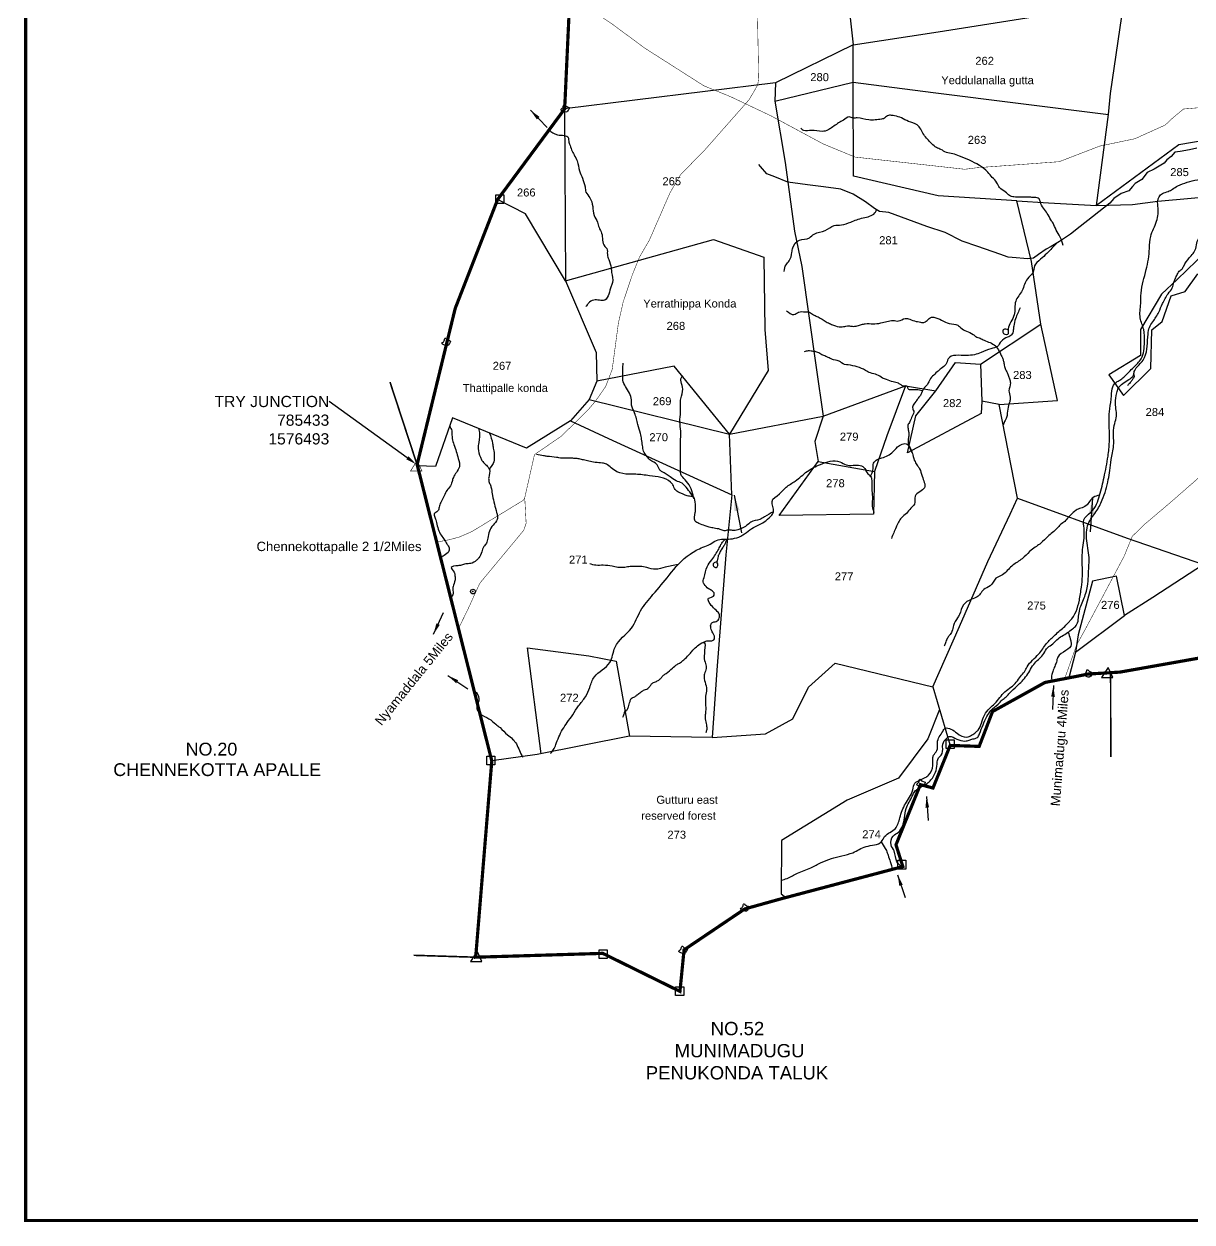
# Model space of a CAD drawing. Header units: feet. Extents: x 784194 to 795064, y 1574127 to 1583236.
# Drawn here: x 784194 to 787842, y 1574127 to 1577871 of the extents above; entities that cross this region are included whole.
import ezdxf
from ezdxf import colors
from ezdxf.entities.mleader import LeaderData, LeaderLine
from ezdxf.enums import TextEntityAlignment as Align
from ezdxf.math import Vec2, Vec3

# ---------------------------------------------------------------- set-up
doc = ezdxf.new("R2010")
doc.units = ezdxf.units.FT
doc.header["$LTSCALE"] = 15
doc.header["$MEASUREMENT"] = 0
doc.header["$PDMODE"] = 32
doc.header["$PDSIZE"] = 15
doc.linetypes.add('HIDDEN2', pattern=[0.1875, 0.125, -0.0625])
for name, color, linetype in [('CRDS STONES', 7, 'Continuous'), ('PLOT', 7, 'Continuous'), ('PLOT NO', 7, 'Continuous'), ('ROADS', 6, 'Continuous'), ('TANKS-STREAM', 4, 'Continuous'), ('TEXT', 1, 'Continuous'), ('text2', 7, 'Continuous'), ('VILLAGE', 30, 'Continuous'), ('VILLAGE STONES', 240, 'Continuous')]:
    doc.layers.add(name, color=color, linetype=linetype)
doc.layers.add('VILLAGE BOUNDRY', color=5, linetype='HIDDEN2', lineweight=100)
doc.styles.get("Standard").update_dxf_attribs({"font": 'arial.ttf'})
doc.dimstyles.get("Standard").update_dxf_attribs({"dimtxt": 0.18, "dimasz": 35, "dimexe": 0.18, "dimexo": 0.0625, "dimgap": 0.09, "dimtad": 0, "dimtih": 1, "dimtoh": 1, "dimdec": 4, "dimzin": 0, "dimdsep": 46, "dimtxsty": 'Standard', "dimcen": 0.09, "dimadec": 0, "dimazin": 0, "dimtfac": 1, "dimtdec": 4, "dimtofl": 0, "dimtmove": 0, "dimatfit": 3, "dimfxl": 1, "dimtolj": 1, "dimtzin": 0, "dimarcsym": 0})

msp = doc.modelspace()

# ---------------------------------------------------------------- linework, layer by layer
at = {"layer": 'PLOT', "lineweight": -2}
for points in [[(785959.3, 1576696.9), (786396.9, 1576589.3), (786690.1, 1576644.7), (786946.6, 1576740), (787042, 1576724.5), (787102.9, 1576812.4), (787180.9, 1576807.4), (787369.7, 1576933.1), (787340.6, 1577128.9), (787295.2, 1577318.2), (787048.9, 1577333.2), (786784.3, 1577395.4), (786783.7, 1577688.7), (786783.8, 1577805.6), (787049.1, 1577846.4), (787629.5, 1577937.7), (787649.5, 1578164.1), (787663, 1578504.1), (787626.9, 1579015.2)], [(786847.3, 1578652.9), (786726.4, 1578422.8), (786750.3, 1578106.7), (786783.8, 1577805.6), (786541.3, 1577686.9), (785882.5, 1577605.4)], [(786538.5, 1577629.3), (786783.7, 1577688.7), (787033.1, 1577657), (787580.7, 1577587.5), (787587.2, 1577653.5), (787629.5, 1577937.7), (787919, 1578006.7), (788286.9, 1578101.4), (788408.8, 1578134.5), (788558.7, 1578126.4), (788770, 1578115), (788836, 1578109.2), (788925.2, 1578102.4), (789070.3, 1578093.7), (789097, 1578092.1), (789106.2, 1578069), (789113.7, 1577995), (788982.5, 1577987.1), (788913.1, 1577956.8), (788878.2, 1577974.5), (788873, 1577981.1), (788753.8, 1578012.8), (788823.7, 1578110.3)], [(788878.3, 1577974.4), (788834.2, 1577898.4), (788729.9, 1577876.4), (788531.6, 1577770.2), (788407.5, 1577703.7), (788187.8, 1577626.5), (787962.4, 1577547.2), (787971.2, 1577522.1), (787800.4, 1577493.3), (787543.3, 1577303.1)], [(787543.3, 1577303.1), (787656.1, 1577306.6), (787734.8, 1577316.7), (787931.8, 1577334.4), (788084.6, 1577322.7), (788270.9, 1577370.6), (788337.4, 1577387), (788343.4, 1577497.5), (788345.2, 1577569.6), (788376.4, 1577595.3), (788419, 1577630.5), (788516, 1577710.5), (788572.7, 1577765.3), (788713.9, 1577855.1), (788818.6, 1577856.7)], [(786541.3, 1577686.9), (786538.5, 1577629.3), (786571.6, 1577437.6), (786600.8, 1577223.3), (786623.7, 1577112.7), (786667.9, 1576796.9), (786690.1, 1576644.7), (786663.4, 1576565.7), (786674, 1576504), (786849.8, 1576472.7), (786847.5, 1576339.1), (786552.7, 1576334.9), (786674, 1576504)], [(785882.5, 1577605.4), (785884.7, 1577068.2), (785760.5, 1577277.3), (785673, 1577322)], [(787295.2, 1577318.2), (787393.9, 1577312.2), (787543.3, 1577303.1), (787580.7, 1577587.5)], [(785884.7, 1577068.2), (786346.9, 1577197.5), (786504.2, 1577142.2), (786507.2, 1576915.6), (786518, 1576787.4), (786396.9, 1576589.3), (786224.3, 1576801.6), (785983.3, 1576754.6)], [(787886, 1577159.5), (787795.1, 1577071.8), (787746.7, 1577026.7), (787681.5, 1576916.2), (787681.1, 1576834.2), (787582.6, 1576774.4), (787628.2, 1576710.2), (787713.4, 1576794.5), (787716.2, 1576915), (787749.1, 1576941), (787777.3, 1577021.4), (787820.8, 1577034.6), (787860, 1577090.4)], [(785884.7, 1577068.2), (785981, 1576843.7), (785983.3, 1576754.6), (785959.3, 1576696.9), (785901, 1576631), (785763, 1576545), (785532.2, 1576639.6), (785479.3, 1576488.2), (785422.7, 1576490.2)], [(787240, 1576682.1), (787421.6, 1576694.1), (787369.7, 1576933.1)], [(787180.9, 1576807.4), (787185, 1576692.3)], [(786946.6, 1576740), (786888.4, 1576583.6), (786849.8, 1576472.7)], [(787032.9, 1575799.5), (787115.5, 1575987.9), (787204.7, 1576191), (787273.8, 1576339.2), (787296.9, 1576388.6), (787240, 1576682.1), (787185, 1576692.3), (787183.5, 1576653.1), (786953.3, 1576530.2), (786979.3, 1576646.5), (787042, 1576724.5)], [(785901, 1576631), (786033.4, 1576569.3), (786404.7, 1576399.5), (786396.9, 1576589.3)], [(786404.7, 1576399.5), (786385.9, 1576212.1), (786357.8, 1575851.8), (786343.6, 1575640.8), (786084.5, 1575645.4), (785796.8, 1575587.5), (785654.9, 1575567.9)], [(787296.9, 1576388.6), (787639.5, 1576263.6), (787878, 1576181.6), (787719.3, 1576079), (787631.1, 1576021.9), (787606.5, 1576144.9), (787531.1, 1576129.8), (787486.3, 1575961.6), (787477.8, 1575907.5), (787631.1, 1576021.9)], [(785808.9, 1575590), (785766.8, 1575921.7), (785957.9, 1575896.1), (786043.6, 1575879.7), (786084.5, 1575645.4)], [(787477.8, 1575907.5), (787457.2, 1575827.4)], [(786343.6, 1575640.8), (786509.3, 1575652.1), (786594.7, 1575699.5), (786644.4, 1575798.5), (786727.5, 1575873), (787032.9, 1575799.5), (787086.6, 1575616.2)], [(787053.7, 1575728.6), (787017.2, 1575636.7), (786924.9, 1575514.4), (786764.5, 1575444.8), (786559.7, 1575319), (786558.3, 1575152.6), (786573.4, 1575141)]]:
    msp.add_lwpolyline(points, dxfattribs=at)
at = {"layer": 'ROADS', "linetype": 'HIDDEN2', "lineweight": -3, "ltscale": 10, "const_width": 1.5}
msp.add_lwpolyline([(786479.5, 1578166.3), (786488.5, 1577702.8), (786485.6, 1577680), (786458.3, 1577633.7), (786321.1, 1577478), (786244.5, 1577399.8), (786211.7, 1577343.6), (786147, 1577195.2), (786116.2, 1577142.1), (786094.3, 1577088.2), (786065.2, 1577001.7), (786050.2, 1576935.3), (786031, 1576791.3), (786010.7, 1576738), (785978.8, 1576692.1), (785957.4, 1576667.1), (785920.7, 1576630.4), (785872.5, 1576582.9), (785802.1, 1576534.5), (785788.2, 1576524.9), (785757.8, 1576390.3), (785753.6, 1576382.4), (785640.7, 1576313.7), (785592.3, 1576284.3), (785554.7, 1576268), (785523.9, 1576259.4), (785482.8, 1576251.6)], dxfattribs=at)
at = {"layer": 'ROADS', "linetype": 'HIDDEN2', "lineweight": -2, "ltscale": 10, "const_width": 1.5}
for points in [[(787903.1, 1577612.4), (787815.4, 1577604.9), (787782.7, 1577577.9), (787758, 1577554.7), (787663.6, 1577512.1), (787553.5, 1577489), (787427.1, 1577440.3), (787315.5, 1577432.1), (787169.7, 1577421.4), (787132.3, 1577416.6), (786896, 1577442.9), (786789.6, 1577454.7), (786690.2, 1577495.7), (786527.9, 1577583.1), (786401.1, 1577643.3), (786317.2, 1577677.5), (786133.1, 1577794.9), (786031.8, 1577869.7), (785898.7, 1577958.7)], [(788100.6, 1576660.6), (787945.3, 1576524.8), (787773.9, 1576374.9), (787690.8, 1576304.6), (787655.4, 1576269.6), (787629.8, 1576207.2), (787509.1, 1575980.2), (787481.3, 1575929.7), (787461.7, 1575874.3), (787444.2, 1575824.9)], [(785757.8, 1576390.3), (785762.2, 1576310.5), (785754.7, 1576288.6), (785679.4, 1576197.8), (785617.4, 1576123), (785579.9, 1576040.8), (785550.8, 1575981.3)]]:
    msp.add_lwpolyline(points, dxfattribs=at)
at = {"layer": 'TANKS-STREAM', "lineweight": -2}
msp.add_lwpolyline([(787857.3, 1577482.3), (787833.9, 1577477.3), (787804.9, 1577472.6), (787788.7, 1577470), (787776.5, 1577456.6), (787763.4, 1577446.6), (787755.4, 1577435.6), (787724.2, 1577416.7), (787702.2, 1577406.3), (787685.1, 1577384.3), (787664.1, 1577372), (787655.7, 1577363.3), (787644.7, 1577349.6), (787621, 1577341.3), (787597.6, 1577325.6), (787584.9, 1577310.9), (787531.3, 1577268), (787492.6, 1577237.6), (787462.2, 1577213.8), (787427.6, 1577191.1), (787402.3, 1577175.7), (787386.2, 1577166.7), (787362.2, 1577150.3), (787346.5, 1577139), (787328.8, 1577136.7), (787280.7, 1577141), (787267.8, 1577142.2), (787241.6, 1577151.3), (787173.2, 1577175.3), (787124.2, 1577192.4), (787071.3, 1577218.8), (787013.8, 1577237.8), (786894.7, 1577281.1), (786865.9, 1577284.5), (786849.9, 1577293.8), (786821.8, 1577315.2), (786784.1, 1577338.9), (786744.7, 1577354.6), (786690.9, 1577361.7), (786640.6, 1577368.4), (786618.1, 1577371.4), (786580, 1577376.4), (786538.7, 1577392.8), (786514.3, 1577402.5), (786494.1, 1577425.1), (786488.5, 1577431.5)], dxfattribs=at)
for points in [[(786558.7, 1575194.8), (786577.3, 1575200.7), (786609.7, 1575216.7), (786651.3, 1575234.1), (786683.8, 1575250.5), (786748.7, 1575271.5), (786783, 1575281.1), (786823.7, 1575300.3), (786872.1, 1575316.2), (786881.7, 1575331.3), (786915.5, 1575356.9), (786929.4, 1575390), (786946.7, 1575434.3), (786969.6, 1575477.2), (786976.6, 1575498.4), (786992, 1575507.6), (787008.8, 1575516), (787018.7, 1575523.2), (787032.8, 1575553.5), (787034.6, 1575585.8), (787045.4, 1575600.2), (787046.5, 1575625.3), (787063.4, 1575659.8), (787070.9, 1575669.8), (787088.6, 1575667.4), (787108, 1575654.8), (787138.6, 1575642.2), (787153.7, 1575648), (787166.3, 1575657.3), (787173.5, 1575663.8), (787193.5, 1575711), (787209.9, 1575731.9), (787226.3, 1575747.3), (787257.7, 1575783.7), (787293.2, 1575813.9), (787306.1, 1575832.1), (787319, 1575846.6), (787327.1, 1575861.9), (787363.1, 1575902.1), (787387.7, 1575934.3), (787411.5, 1575958.9), (787425.7, 1575971.8), (787441, 1575984.7), (787454.7, 1575999.2), (787460.8, 1576005.3), (787490, 1576069.7), (787496.4, 1576110.4), (787499.7, 1576145.1), (787498.9, 1576189.7), (787500.9, 1576234.5), (787504.9, 1576294.9), (787504.1, 1576320.7), (787525.2, 1576344.1), (787544.1, 1576370.3), (787553.4, 1576397.3), (787561.1, 1576426.3), (787567.1, 1576454.1), (787579.7, 1576520.1), (787583.7, 1576564.8), (787583.7, 1576599.5), (787585, 1576668.3), (787590.6, 1576708.6), (787594.6, 1576736.9), (787608.4, 1576753), (787619.7, 1576759.8), (787631.8, 1576769.9), (787659.3, 1576797.6), (787683.1, 1576824.6), (787693.6, 1576876.6), (787691.1, 1576915.8), (787680.2, 1576951.9), (787681.8, 1576996.7), (787682.7, 1577029.7), (787699.1, 1577103), (787709.2, 1577169.5), (787712.9, 1577207), (787731.5, 1577254.5), (787735.5, 1577300.9), (787734.8, 1577316.7), (787749.6, 1577341.2), (787767.4, 1577347.2), (787781.1, 1577354.9), (787797.3, 1577364.6), (787827.1, 1577375.9), (787858.6, 1577383.5), (787926.1, 1577395), (787942.7, 1577450.2), (787961.2, 1577504.7), (788010.6, 1577511.8), (788057, 1577523.5), (788089.7, 1577525.1), (788111.1, 1577528.3), (788147, 1577534.3), (788169.6, 1577540), (788189.4, 1577541.6), (788212, 1577539.6), (788217.7, 1577539.6), (788233, 1577549.7), (788241.5, 1577558.5), (788274.8, 1577589.4), (788308.3, 1577614.3), (788331.3, 1577628.1), (788357.9, 1577647.8), (788385.8, 1577668), (788405.1, 1577680.5), (788443.8, 1577712.2), (788482.9, 1577727.9), (788512.4, 1577749.3), (788532.2, 1577760.6), (788568.9, 1577782.4), (788588.7, 1577794.9), (788621.4, 1577810.6), (788671.4, 1577838.4), (788719.4, 1577863), (788737.6, 1577872.7), (788763, 1577874.3), (788797.4, 1577882.1), (788849.5, 1577902.2), (788867.7, 1577935.7), (788878.6, 1577954.5), (788896, 1577979.9), (788957.7, 1578001.2), (788981.1, 1578009.3), (789067.3, 1578014.6), (789106.8, 1578017.9), (789125.4, 1578029.1), (789153.7, 1578046.1), (789187.2, 1578080.9), (789233.2, 1578121.2), (789320.5, 1578190.8), (789356, 1578217.4), (789408.1, 1578252.4), (789432.7, 1578271), (789449.2, 1578288.3), (789478, 1578367.2), (789485.6, 1578435.6), (789483.1, 1578530), (789473, 1578592.7), (789435.9, 1578630.3), (789371, 1578658.2), (789321.9, 1578685.6), (789269, 1578698.6), (789207.8, 1578718.7), (789168.7, 1578757.8), (789111.1, 1578827.6), (789041.5, 1578900.5), (789024.1, 1578931.5), (788969.2, 1578956.8), (788852.5, 1579004.9), (788805.5, 1579023.1), (788771, 1579048.7), (788705.5, 1579094.8), (788666.2, 1579141.6), (788631.9, 1579211.9), (788586.3, 1579247.8), (788561.8, 1579301.8), (788537.3, 1579345.1), (788523.6, 1579440.5), (788514, 1579501.4), (788510, 1579546.9), (788505.4, 1579607.7)], [(786935.7, 1575236.9), (786920.5, 1575252.4), (786911.6, 1575286.4), (786901.9, 1575305.5), (786908.8, 1575333.1), (786924.9, 1575345.4), (786944.2, 1575389.9), (786949.2, 1575419.5), (786968.3, 1575458), (786973.7, 1575469), (786994.1, 1575486.1), (787014.6, 1575497.8), (787026.6, 1575508.6), (787040.7, 1575532.4), (787045.9, 1575557.5), (787047.6, 1575572.5), (787061.1, 1575590.9), (787063.7, 1575619.8), (787075.8, 1575639.1), (787083.9, 1575643.8), (787107.3, 1575636.3), (787132.8, 1575630), (787145.6, 1575632.6), (787157.5, 1575636.5), (787171.6, 1575641.4), (787178.3, 1575652.7), (787201.5, 1575706.8), (787213.9, 1575725.2), (787236.1, 1575745.2), (787249.3, 1575758.4), (787261.7, 1575768.4), (787272.8, 1575780.2), (787294.7, 1575801.6), (787325.6, 1575834.7), (787351.2, 1575873.8), (787379.3, 1575903.6), (787391.1, 1575921.9), (787407.4, 1575933.7), (787419.8, 1575945.8), (787452.8, 1575968.8), (787468.4, 1575980.6), (787480.1, 1575991), (787489.1, 1576030.8), (787503, 1576071.9), (787515.5, 1576113.8), (787519.7, 1576176.7), (787520.7, 1576195.8), (787513.5, 1576255.9), (787517.6, 1576308.1), (787541.5, 1576345.9), (787561.7, 1576383.5), (787580.4, 1576446.8), (787585.2, 1576475.5), (787589.4, 1576509.3), (787597.1, 1576552.9), (787598.8, 1576616.2), (787605.1, 1576640), (787603, 1576685.7), (787606.8, 1576717.8), (787612.1, 1576732.9), (787644.2, 1576759.3), (787659.1, 1576773.5), (787661.5, 1576784.2), (787683, 1576812.6), (787693.7, 1576828.9), (787704.5, 1576901.7), (787708.7, 1576922.5), (787719.7, 1576940.1), (787737.8, 1576970.2), (787749.9, 1576996.8), (787767.3, 1577027.6), (787780.1, 1577046.3), (787785.3, 1577062.6), (787789.8, 1577074.6), (787795.7, 1577087.8), (787804.7, 1577100.6), (787809.9, 1577104.7), (787816.1, 1577114.1), (787833.5, 1577139.8), (787853.6, 1577168.6), (787858.1, 1577191.4), (787873, 1577213.9), (787889.3, 1577250.8), (787906.6, 1577295.5), (787913.9, 1577323.9), (787916, 1577339.4), (787920.1, 1577358.1), (787940.3, 1577395.9), (787959.3, 1577415.5), (787963.8, 1577450.7), (787960.8, 1577472.2), (787965.5, 1577485.3), (788001.6, 1577497.8), (788020.3, 1577500.2), (788036.9, 1577502.6), (788068.4, 1577504.7), (788084.4, 1577505.4), (788095.8, 1577509.9), (788109.6, 1577514.1), (788128.3, 1577516.5), (788160.4, 1577516.1), (788203.7, 1577518.2), (788231.8, 1577520.5), (788242.5, 1577527.1), (788260.1, 1577540.3), (788270.5, 1577550.3), (788281.3, 1577565.2), (788292.4, 1577575.6), (788315.9, 1577590.5), (788332.5, 1577601.5), (788348.5, 1577612.6), (788358.9, 1577625.1), (788365.1, 1577628.9), (788378.3, 1577639.6), (788413.2, 1577667.1), (788458.1, 1577684.1), (788492.4, 1577713.8), (788544.4, 1577745.3), (788566.3, 1577770.5), (788605.1, 1577792), (788631.8, 1577802.9), (788660.5, 1577826.2), (788726.2, 1577867.3), (788757.8, 1577865.7), (788772.4, 1577868.1), (788821.5, 1577875.2), (788873.4, 1577902.2), (788885.5, 1577936.1), (788910.8, 1577965.9), (788946.9, 1577985.3), (788965.6, 1577989.8), (789043.3, 1577997.9), (789106.4, 1578001.3), (789142.7, 1578013.1), (789169.4, 1578030.4), (789186.4, 1578039.1), (789198.2, 1578057.4), (789223.4, 1578084), (789250.1, 1578103.8), (789279, 1578141.1), (789304.6, 1578156.6), (789322.7, 1578172.9), (789362.1, 1578191.2), (789397.8, 1578211), (789355.6, 1578180.9), (789333.7, 1578162.9), (789326.8, 1578147.3), (789319.9, 1578133.5), (789297, 1578105.3), (789283.5, 1578094.9), (789271.7, 1578075.2), (789265.8, 1578058.2), (789258.2, 1578028.1), (789255.4, 1578011.2), (789254.7, 1577993.9), (789254.7, 1577980.1), (789253.7, 1577963.1), (789250.2, 1577943.4), (789246.8, 1577930.6), (789246.8, 1577907.4), (789245, 1577884.6), (789245, 1577860.8), (789241.6, 1577843.5), (789235.7, 1577829.8), (789230.5, 1577818.2), (789199.9, 1577801.2), (789180.6, 1577791.3), (789160.5, 1577781.6), (789148.7, 1577772.6), (789123.1, 1577763.2), (789093, 1577740.7), (789078.6, 1577718.7), (789066.2, 1577691), (789060.3, 1577660.2), (789057.5, 1577639.4), (789054.4, 1577615.9), (789056.8, 1577568.6), (789054.7, 1577543.3), (789048.2, 1577537.8), (789017, 1577534.3), (788991.7, 1577527.8), (788968.8, 1577515.7), (788948.7, 1577503.2), (788930.7, 1577490.1), (788914.5, 1577483.8)], [(787440, 1577178.7), (787430.4, 1577204.7), (787417.8, 1577226.8), (787407.8, 1577248.2), (787401.1, 1577258.6), (787389.8, 1577278.7), (787368.2, 1577313.8), (787364.2, 1577324.1), (787350.3, 1577328.3), (787334.4, 1577329.1), (787306.8, 1577329.1), (787285.4, 1577330.3), (787272.1, 1577334.5), (787258.7, 1577346.2), (787241.1, 1577359.6), (787232.7, 1577374.7), (787218, 1577391.4), (787204.2, 1577407.7), (787147.1, 1577444.7), (787115.7, 1577458.1), (787094.4, 1577464.8), (787074.7, 1577469.4), (787057.9, 1577478.2), (787044.1, 1577484.5), (787015.6, 1577510.8), (787003.9, 1577525), (786983.2, 1577555.7), (786956.4, 1577566.2), (786934.7, 1577577.1), (786912.9, 1577583.3), (786903.3, 1577585), (786890.7, 1577583.8), (786878.1, 1577574.6), (786872.3, 1577573.3), (786852.6, 1577570.8), (786832.5, 1577570.8), (786795.7, 1577577.1), (786783.9, 1577577), (786771.4, 1577580), (786753, 1577570.4), (786738.3, 1577561.6), (786731.6, 1577557), (786715.7, 1577546.1), (786705.2, 1577539.4), (786687.2, 1577534.8), (786653.7, 1577538.2), (786629, 1577537.8), (786619.8, 1577544.9)], [(785833.7, 1577539.5), (785859.8, 1577524.5), (785894, 1577514.2), (785894.8, 1577508.2), (785897.8, 1577495.4), (785904.2, 1577477.5), (785911.9, 1577461.7), (785921.7, 1577442.5), (785929.1, 1577411.6), (785938, 1577388.6), (785946.1, 1577361.7), (785949.1, 1577345.5), (785960.7, 1577327.6), (785970.1, 1577300.4), (785974.4, 1577272.7), (785985.1, 1577250.9), (785989.8, 1577234.7), (785997.9, 1577216.8), (786007.7, 1577175.8), (786014.1, 1577168.6), (786015.8, 1577150.4), (786020.1, 1577134.6), (786027.5, 1577108.2), (786029.1, 1577094.1), (786032.1, 1577062.9), (786027.4, 1577051), (786020.1, 1577026.3), (786007.7, 1577008.1), (785973.1, 1577008.1), (785956.4, 1576997.5), (785948.8, 1576987.8)], [(786567.9, 1577097.5), (786574, 1577118.3), (786583.8, 1577131), (786592.5, 1577157), (786594.8, 1577171.5), (786615.7, 1577194.6), (786646.9, 1577202.4), (786661.7, 1577214.3), (786696.2, 1577225.4), (786724.3, 1577240.5), (786746.8, 1577242.5), (786776.1, 1577251.7), (786814.6, 1577264.7), (786851.3, 1577280.1), (786856.9, 1577289.7)], [(787420.4, 1577186.7), (787388.4, 1577153.7), (787368.5, 1577135.3), (787350.1, 1577114.4), (787345.6, 1577095), (787327.8, 1577074.4), (787311.5, 1577037.8), (787291.3, 1577004.2), (787286.3, 1576962.1), (787267.8, 1576917.5), (787267.7, 1576911.2), (787266.1, 1576900.7), (787258.5, 1576900), (787251.9, 1576906.7), (787255, 1576917.5), (787267.9, 1576914.9)], [(786575.6, 1576974.5), (786598.5, 1576962.7), (786613.2, 1576970.1), (786634.4, 1576971.3), (786647.7, 1576969.9), (786659.5, 1576962.2), (786670.6, 1576956.6), (786683.1, 1576950), (786695.7, 1576942.1), (786709.7, 1576934.7), (786722.5, 1576929.1), (786745.4, 1576924.4), (786761.2, 1576926.6), (786769.6, 1576927.6), (786781.4, 1576925.9), (786796.6, 1576927.3), (786809.9, 1576931.3), (786821.5, 1576934), (786845.3, 1576933.7), (786870.3, 1576936.3), (786889, 1576941.2), (786908.2, 1576944.1), (786925, 1576942.6), (786945.9, 1576950.3), (786960.1, 1576948.3), (786980.3, 1576941.4), (786989.9, 1576939.7), (787003.9, 1576937.7), (787014.3, 1576944.1), (787028.1, 1576954.4), (787035.7, 1576954.4), (787083.9, 1576934.7), (787110.7, 1576929), (787119.6, 1576920.9), (787137.3, 1576911.1), (787157.9, 1576900.5), (787166.6, 1576894.1), (787180.6, 1576888.5), (787192.6, 1576882.6), (787228.1, 1576864.8), (787231.6, 1576861.2), (787242.4, 1576842.9), (787247.6, 1576831.6), (787251.7, 1576822.3), (787254.5, 1576811.1), (787256.9, 1576797.3), (787263.1, 1576783.8), (787267.5, 1576773.2), (787271.5, 1576761.7), (787274.6, 1576749.1), (787270.2, 1576724.7), (787273.7, 1576704.3), (787273.4, 1576693.4), (787268.7, 1576678.9), (787265.1, 1576654.5), (787262.3, 1576640.5), (787258.2, 1576631.4), (787252.2, 1576619.4)], [(787305.4, 1576983.9), (787290.9, 1576949.6), (787285.2, 1576926.2), (787283.8, 1576913.5), (787278.1, 1576899), (787266.1, 1576892), (787245.5, 1576878.9), (787234.2, 1576863), (787214, 1576855.9), (787183.6, 1576843.9), (787137.9, 1576834.7), (787080.4, 1576824), (787073.4, 1576806.6), (787058.5, 1576794.3), (787045.7, 1576783.3), (787020.6, 1576754.9), (787015.6, 1576744.3), (787003.5, 1576730.8), (786995.4, 1576712.8), (786986.9, 1576701.9), (786979.9, 1576692), (786970, 1576666.5), (786972.8, 1576661), (786967.8, 1576645), (786961.1, 1576628.4), (786954.7, 1576616.8), (786955.8, 1576602.6), (786957.5, 1576590.9), (786957.2, 1576582.5), (786955.1, 1576570.8), (786967.9, 1576530.4)], [(787000.3, 1576724.4), (786980.8, 1576727.4), (786972.3, 1576727.4), (786959.7, 1576727.8), (786955.9, 1576730.1), (786951.7, 1576739.2), (786943.5, 1576738.9), (786933.4, 1576742.7), (786925.3, 1576747.8), (786908.2, 1576752.3), (786887.4, 1576759.4), (786875.5, 1576764.2), (786857.8, 1576774.7), (786837.7, 1576780.2), (786822.3, 1576788.3), (786768.3, 1576805.1), (786747.5, 1576811.3), (786744.1, 1576814.7), (786722.3, 1576821.1), (786708.7, 1576827.3), (786694.7, 1576833.4), (786682.4, 1576838.8), (786676, 1576842.9), (786664.4, 1576846.7), (786652.1, 1576848.4), (786642.9, 1576849.1), (786630.6, 1576846)], [(786287.5, 1576388), (786257.6, 1576427.8), (786249.2, 1576435.4), (786230.5, 1576443.1), (786211.8, 1576455.8), (786187, 1576471.5), (786180, 1576476.9), (786171.3, 1576493.2), (786148.8, 1576508.8), (786137.7, 1576521.6), (786129.1, 1576535.5), (786125.7, 1576553.5), (786122.7, 1576572.9), (786119.4, 1576591), (786111, 1576618.9), (786101, 1576655.3), (786091.3, 1576680), (786090.9, 1576696), (786072.9, 1576737.4), (786064.2, 1576757.4), (786064.2, 1576778.1), (786064.2, 1576792.8), (786065.2, 1576810.5)], [(787659.8, 1576775.7), (787660.5, 1576765.5), (787657.6, 1576761.4), (787651.6, 1576753.2), (787646.6, 1576747.7), (787640.1, 1576739.5)], [(786285.1, 1576391.4), (786263.4, 1576441.5), (786247.9, 1576458.9), (786243.9, 1576481.8), (786244.5, 1576525.4), (786243.9, 1576551), (786244.5, 1576573.8), (786245.2, 1576598.7), (786242.4, 1576627.3), (786244.6, 1576658.8), (786245.2, 1576699.8), (786251.3, 1576730), (786250, 1576770), (786251.3, 1576771)], [(785523.5, 1576614.6), (785529.7, 1576599.3), (785531.1, 1576575), (785536.8, 1576556.3), (785543.8, 1576534.8), (785550.3, 1576512.9), (785553.6, 1576486.9), (785544.3, 1576469.6), (785534.9, 1576453.7), (785530.7, 1576440.6), (785523.2, 1576423.8), (785512, 1576409.3), (785504.5, 1576391.6), (785495.6, 1576375.2), (785490.5, 1576361.2), (785486.3, 1576349.1), (785474.9, 1576339.5), (785476.1, 1576332.6), (785480, 1576320.9), (785481.9, 1576313.3), (785496.8, 1576273.1), (785506.5, 1576259.6), (785514.3, 1576246.5), (785520.3, 1576237.3), (785520.8, 1576223.5), (785505.8, 1576210), (785495.2, 1576202.4)], [(785613.1, 1576606.4), (785616.7, 1576590.2), (785615.9, 1576574.7), (785613.9, 1576562.4), (785612.3, 1576543.7), (785619.5, 1576516.9), (785624.2, 1576506.8), (785635.3, 1576494.5), (785645.7, 1576482.1), (785647.3, 1576478.9), (785645.3, 1576453.6), (785646.1, 1576441.3), (785650.6, 1576429.2), (785653.6, 1576418.6), (785657.2, 1576397), (785670, 1576344.1), (785672.2, 1576333.7), (785671.8, 1576322.5), (785658.8, 1576304.8), (785642.2, 1576264), (785638.3, 1576248.2), (785629.6, 1576237.4), (785623.5, 1576221.5), (785614.1, 1576202), (785607.2, 1576194.8), (785589.2, 1576184.7), (785573.3, 1576183.6), (785559.9, 1576179.3), (785548.7, 1576177.9), (785528.5, 1576172.1), (785537.2, 1576157.7), (785539.7, 1576146.5), (785540.4, 1576138.9), (785535.4, 1576116.6), (785532.8, 1576103.8), (785532.8, 1576087.2), (785527.6, 1576073.4), (785529.9, 1576073.8)], [(785647.6, 1576592.3), (785657.4, 1576560.2), (785659.5, 1576545.4), (785662.5, 1576527.6), (785662, 1576515.9), (785659.5, 1576497.5), (785647.5, 1576478.3), (785650.3, 1576479.2)], [(786836.4, 1576455.9), (786845.8, 1576481.9), (786847.3, 1576498.4), (786858.6, 1576509.7), (786873.3, 1576514.5), (786907.8, 1576533.4), (786928.1, 1576553.7), (786945.1, 1576559.3), (786953.2, 1576557), (786964, 1576541.9), (786969.7, 1576523.9), (786976.8, 1576503.1), (786984.8, 1576489.9), (786991, 1576480.9), (786999, 1576457.3), (787006.1, 1576421.6), (786977.3, 1576395.2), (786974.9, 1576370.2), (786964, 1576357.4), (786949.9, 1576341.3), (786934.7, 1576327.6), (786917.7, 1576297.9), (786903, 1576263.1)], [(786535, 1576346.7), (786506.9, 1576330.6), (786491.8, 1576322.5), (786464.2, 1576313.9), (786450.7, 1576303.1), (786434.6, 1576293.9), (786423.2, 1576290.1), (786406.5, 1576288), (786393.7, 1576289.3), (786380.6, 1576286.9), (786368.2, 1576291.2), (786349.3, 1576295), (786334.2, 1576298.8), (786321.2, 1576302.5), (786301.8, 1576310.1), (786290.5, 1576317.1), (786290.5, 1576344.6), (786291, 1576356.4), (786288.8, 1576383.4), (786285.6, 1576390.9), (786272.7, 1576394.7), (786258.6, 1576398.5), (786250.5, 1576402.3), (786239.7, 1576406.6), (786227.9, 1576415.7), (786220.3, 1576430.8), (786213.3, 1576438.9), (786147.6, 1576459.2), (786104.4, 1576463.5), (786083.4, 1576463.5), (786045.6, 1576471.6), (786027.8, 1576484), (786012.7, 1576494.8), (786000.3, 1576498.5), (785978.1, 1576500.7), (785957.6, 1576504.5), (785941.4, 1576508.2), (785927.9, 1576511.5), (785914.5, 1576513.1), (785902, 1576513.6), (785884.8, 1576513.6), (785864.8, 1576514.7), (785857.3, 1576516.3), (785827.6, 1576519.6), (785816.8, 1576521.2), (785794.7, 1576525.5)], [(785838.5, 1575591), (785848.1, 1575603.5), (785854.9, 1575618.9), (785876, 1575666), (785890.5, 1575688.2), (785907.8, 1575712.2), (785926.1, 1575740.1), (785947.3, 1575768), (785960.8, 1575797.8), (785975.2, 1575830.6), (786023.5, 1575875.3), (786039.9, 1575923.4), (786090.9, 1575983), (786119.8, 1576036.9), (786158.4, 1576087.5), (786208.5, 1576148.1), (786274, 1576214.4), (786314.4, 1576235.6), (786336.6, 1576245.2), (786356.8, 1576256.8), (786400.1, 1576261.6), (786426.1, 1576267.4), (786450.2, 1576281.8), (786472.4, 1576297.2), (786505.1, 1576314.5), (786526.3, 1576332.8), (786534.9, 1576346.2), (786530.1, 1576379), (786553.2, 1576402), (786574.4, 1576423.2), (786602.4, 1576442.5), (786639.9, 1576472.3), (786681.3, 1576494.4), (786742.2, 1576502.6), (786762, 1576492.7), (786805.5, 1576491.3), (786820.2, 1576481.8), (786827.3, 1576467.6), (786838.2, 1576457.2), (786841.5, 1576444.5), (786841.5, 1576432.7), (786843.4, 1576379.1), (786842.9, 1576363.5), (786848.6, 1576344.1)], [(787553.7, 1576398.1), (787533.6, 1576391.4), (787511, 1576365.5), (787494.3, 1576357.6), (787479.6, 1576351.2), (787462.9, 1576335.6), (787456.7, 1576330.3), (787444.3, 1576316.4), (787431.5, 1576306.6), (787420.2, 1576294.4), (787391.7, 1576269.6), (787369.6, 1576248), (787355.9, 1576238.2), (787339.7, 1576226.9), (787318.1, 1576205.4), (787289.1, 1576184.3), (787275.4, 1576173.5), (787245.9, 1576147), (787229.7, 1576138.7), (787211.5, 1576114.5), (787191.4, 1576103.2), (787180.6, 1576089.5), (787171.3, 1576080.6), (787152.8, 1576072.8), (787128.1, 1576055.1), (787115.8, 1576025.7), (787109.9, 1576015.4), (787097.1, 1575991.2), (787092.2, 1575972.6), (787083.9, 1575959.8), (787077.5, 1575950.5), (787071.6, 1575936.8), (787067.7, 1575926)], [(786316.3, 1575938.7), (786326.3, 1575943.1), (786339, 1575943.4), (786348.4, 1575946.2), (786348.8, 1575961.7), (786343.5, 1575970.8), (786338.6, 1575986.6), (786341.1, 1575998.1), (786348.8, 1576002), (786355.5, 1576003.4), (786365.3, 1576015), (786366.3, 1576024.4), (786359.3, 1576034.9), (786331.6, 1576068.2), (786330.2, 1576073.8), (786345.7, 1576081.2), (786349.9, 1576090.3), (786343.6, 1576099), (786331.6, 1576106), (786318.3, 1576120.1), (786315.8, 1576123.6), (786317.9, 1576140.7), (786327.4, 1576174.6), (786342.2, 1576196.4), (786353.4, 1576212.5), (786363.6, 1576229.7), (786370.6, 1576243.7), (786377.3, 1576253.5), (786384.3, 1576261)], [(786389.1, 1576261.1), (786383.6, 1576247.6), (786379, 1576238.8), (786371.3, 1576227.6), (786366.1, 1576216.7), (786361.5, 1576207.1), (786356.6, 1576189.7), (786347.5, 1576185.2), (786347.8, 1576176.4), (786355.2, 1576172.5), (786360.8, 1576178.2), (786360.4, 1576183.8), (786358, 1576190.4)], [(786237, 1576181.5), (786196.3, 1576173.1), (786166.3, 1576166.8), (786139.1, 1576172), (786118.7, 1576175.6), (786102, 1576175.6), (786087.4, 1576174.9), (786070.6, 1576172.7), (786048.8, 1576172.7), (786030.6, 1576176.3), (786002.9, 1576179.2), (785980.3, 1576179.2), (785960.6, 1576183.6)], [(787455.2, 1575970.6), (787461.4, 1575949.6), (787463.2, 1575943.1), (787464.8, 1575931.9), (787448.2, 1575912.9), (787422.9, 1575892.2), (787418.2, 1575876.8), (787413.4, 1575863.4), (787407, 1575847.7), (787405, 1575841.4), (787403.1, 1575825.3), (787404.7, 1575817.3)], [(786064.5, 1575704.8), (786067.3, 1575711.9), (786071.2, 1575721.8), (786077.2, 1575727.8), (786081.6, 1575737), (786086.7, 1575754), (786090.7, 1575762.8), (786101.4, 1575768.3), (786109, 1575774.7), (786120.1, 1575783), (786128.5, 1575788.6), (786142, 1575794.1), (786149.9, 1575802.5), (786155.5, 1575810), (786165.8, 1575815.2), (786171.8, 1575817.9), (786177, 1575820.7), (786184.1, 1575827.9), (786191.3, 1575835.8), (786200, 1575841.4), (786219.2, 1575857.9), (786233.9, 1575869.4), (786244.2, 1575875.4), (786254.6, 1575884.1), (786270.4, 1575899.2), (786280, 1575910.3), (786310.6, 1575936.5), (786313.8, 1575938.1), (786318.5, 1575886.9), (786323.7, 1575867.8), (786323.3, 1575852.3), (786318.5, 1575836.5), (786325.7, 1575790.9), (786322.6, 1575769.9), (786322.6, 1575748.1), (786322.6, 1575721.9), (786321.4, 1575708), (786321.8, 1575699.2), (786325.3, 1575680.6), (786326.1, 1575665.9), (786323.3, 1575656)], [(785606.4, 1575783.4), (785614.1, 1575754.6), (785608.3, 1575738.2), (785618.9, 1575715.1), (785645.9, 1575699.7), (785667.1, 1575682.4), (785680.6, 1575671.8), (785703.7, 1575649.7), (785720, 1575636.2), (785731.6, 1575620.8), (785741.2, 1575600.6), (785750.9, 1575579.5)], [(786871.3, 1575315.3), (786883.7, 1575294.7), (786887.6, 1575287.6), (786892.5, 1575272.9), (786899.4, 1575253.3), (786905.8, 1575229)]]:
    msp.add_spline(points, degree=3, dxfattribs=at)
at = {"layer": 'text2', "color": 5, "linetype": 'ByBlock', "lineweight": -2, "const_width": 10}
msp.add_lwpolyline([(784198.7, 1582828.1), (794982.3, 1582828.1), (794982.3, 1574132), (784198.7, 1574132)], close=True, dxfattribs=at)
at = {"layer": 'text2', "color": 3}
msp.add_point((785596, 1576097), dxfattribs=at)
msp.add_point((785596, 1576097), dxfattribs=at)
at = {"layer": 'text2', "color": 2}
msp.add_point((785596, 1576097), dxfattribs=at)
msp.add_point((785596, 1576097), dxfattribs=at)
at = {"layer": 'VILLAGE BOUNDRY', "lineweight": -2, "ltscale": 10, "const_width": 10}
msp.add_lwpolyline([(788225.4, 1575953.2), (787617.4, 1575845.5), (787517.5, 1575839.3), (787472.8, 1575830.5), (787382.6, 1575813), (787218.9, 1575722.1), (787177.2, 1575613.3), (787086.6, 1575616.2), (787032.9, 1575483.2), (786993.6, 1575493.8), (786917.3, 1575305.7), (786938.8, 1575237.7), (786559.2, 1575137.2), (786444.9, 1575105.3), (786255.4, 1574977.4), (786242.6, 1574847.7), (786001.6, 1574966.5), (785604.6, 1574954.5), (785654.9, 1575567.9), (785421.7, 1576494.1), (785540.6, 1576981.8), (785673, 1577322), (785882.5, 1577605.4), (785913.9, 1578288.6)], dxfattribs=at)
msp.add_lwpolyline([(788225.4, 1575953.2), (787617.4, 1575845.5), (787517.5, 1575839.3), (787472.8, 1575830.5), (787382.6, 1575813), (787218.9, 1575722.1), (787177.2, 1575613.3), (787086.6, 1575616.2), (787032.9, 1575483.2), (786993.6, 1575493.8), (786917.3, 1575305.7), (786938.8, 1575237.7), (786559.2, 1575137.2), (786444.9, 1575105.3), (786255.4, 1574977.4), (786242.6, 1574847.7), (786001.6, 1574966.5), (785604.6, 1574954.5), (785654.9, 1575567.9), (785421.7, 1576494.1), (785540.6, 1576981.8), (785673, 1577322), (785882.5, 1577605.4), (785913.9, 1578288.6)], dxfattribs=at)
at = {"layer": 'VILLAGE BOUNDRY', "linetype": 'ByBlock', "lineweight": -2, "ltscale": 10, "const_width": 5}
for points in [[(785422.7, 1576490.2), (785336.9, 1576751.8)], [(787587.7, 1575843.7), (787588.2, 1575580)], [(785604.6, 1574954.5), (785411.3, 1574960.5)]]:
    msp.add_lwpolyline(points, dxfattribs=at)
at = {"layer": 'VILLAGE STONES', "lineweight": -2}
for points in [[(785667.6, 1577336.9), (785692.7, 1577336.9), (785692.7, 1577309.6), (785667.6, 1577309.6)], [(787074.2, 1575633.6), (787099.2, 1575633.6), (787099.2, 1575606.3), (787074.2, 1575606.3)], [(785639.4, 1575582.8), (785664.4, 1575582.8), (785664.4, 1575555.5), (785639.4, 1575555.5)], [(786922.9, 1575257.3), (786948, 1575257.3), (786948, 1575230), (786922.9, 1575230)], [(785990.2, 1574978), (786015.2, 1574978), (786015.2, 1574950.7), (785990.2, 1574950.7)], [(786229.1, 1574862), (786254.2, 1574862), (786254.2, 1574834.7), (786229.1, 1574834.7)]]:
    msp.add_lwpolyline(points, close=True, dxfattribs=at)
at = {"layer": 'VILLAGE STONES', "lineweight": -2, "const_width": 2}
msp.add_lwpolyline([(785401.2, 1576474.1), (785436.6, 1576474.1), (785421.7, 1576505.9), (785401.2, 1576474.1)], dxfattribs=at)
at = {"layer": 'VILLAGE STONES', "lineweight": -2}
for points in [[(787559.5, 1575828.2), (787594.9, 1575828.2), (787580, 1575860), (787559.5, 1575828.2)], [(785588.5, 1574941.4), (785624, 1574941.4), (785609.1, 1574973.2), (785588.5, 1574941.4)]]:
    msp.add_lwpolyline(points, dxfattribs=at)
for points in [[(785877.7, 1577610.1), (785880.6, 1577618.8), (785888.9, 1577612.6), (785896.9, 1577609.4), (785893.9, 1577601.6), (785888.8, 1577596), (785876.3, 1577598.1), (785870.5, 1577602.1), (785874.8, 1577607.5), (785877.8, 1577610.2)], [(785506.4, 1576880.4), (785509.4, 1576889.1), (785517.7, 1576882.9), (785525.6, 1576879.7), (785522.6, 1576871.9), (785517.5, 1576866.3), (785505.1, 1576868.4), (785499.3, 1576872.4), (785503.6, 1576877.8), (785506.5, 1576880.5)], [(787511.8, 1575844.3), (787514.8, 1575853), (787523.1, 1575846.8), (787531, 1575843.6), (787528, 1575835.8), (787522.9, 1575830.2), (787510.5, 1575832.4), (787504.7, 1575836.4), (787509, 1575841.7), (787511.9, 1575844.4)], [(786988.9, 1575501.8), (786991.9, 1575510.5), (787000.2, 1575504.3), (787008.1, 1575501.1), (787005.2, 1575493.4), (787000.1, 1575487.7), (786987.6, 1575489.9), (786981.8, 1575493.9), (786986.1, 1575499.3), (786989.1, 1575501.9)], [(786439.2, 1575112.7), (786442.2, 1575121.4), (786450.5, 1575115.3), (786458.4, 1575112), (786455.5, 1575104.3), (786450.4, 1575098.6), (786437.9, 1575100.8), (786432.1, 1575104.8), (786436.4, 1575110.2), (786439.3, 1575112.9)], [(786246.3, 1574980.6), (786249.3, 1574989.3), (786257.6, 1574983.1), (786265.5, 1574979.9), (786262.5, 1574972.1), (786257.4, 1574966.5), (786245, 1574968.7), (786239.2, 1574972.7), (786243.5, 1574978), (786246.4, 1574980.7)]]:
    msp.add_spline(points, degree=3, dxfattribs=at)

# ---------------------------------------------------------------- texts
at = {"layer": 'PLOT NO', "lineweight": -2}
for s, p in [('262', (787194.2, 1577755.5)), ('280', (786678.8, 1577704.5)), ('263', (787170.6, 1577508.6)), ('285', (787803, 1577407.8)), ('265', (786217, 1577379.2)), ('266', (785762.6, 1577344.1)), ('281', (786894, 1577195)), ('268', (786229.9, 1576927.3)), ('267', (785686.9, 1576802.5)), ('283', (787312.1, 1576773.9)), ('269', (786186.9, 1576691.9)), ('282', (787093.2, 1576686)), ('284', (787726.1, 1576658.1)), ('270', (786176.1, 1576579.4)), ('279', (786771.1, 1576581.1)), ('278', (786728.1, 1576435.7)), ('271', (785925.1, 1576196.9)), ('277', (786755.3, 1576144.6)), ('275', (787356.2, 1576053.5)), ('276', (787586.8, 1576055.5)), ('272', (785897.1, 1575765.3)), ('273', (786232.5, 1575337.3)), ('274', (786841.1, 1575338.7))]:
    msp.add_text(s, height=25, dxfattribs=at).set_placement(p, align=Align.MIDDLE_CENTER)
for s, p in [('Yeddulanalla gutta', (787058.6, 1577682.5)), ('Yerrathippa Konda', (786127.8, 1576984.7)), ('Thattipalle konda', (785564.1, 1576720.7)), ('Gutturu east', (786168.8, 1575434)), ('reserved forest', (786121.6, 1575384.3))]:
    msp.add_text(s, height=25, dxfattribs=at).set_placement(p)
at = {"layer": 'PLOT NO', "linetype": 'ByBlock', "lineweight": -2}
msp.add_text('Chennekottapalle 2 1/2Miles', height=29.231, dxfattribs=at).set_placement((784920.1, 1576223.5))
for s, rotation, p in [('Nyamaddala 5Miles', 51.0039, (785310.1, 1575676.2)), ('Munimadugu 4Miles', 85.5632, (787429, 1575425.4))]:
    msp.add_text(s, height=29.231, rotation=rotation, dxfattribs=at).set_placement(p)
at = {"layer": 'TEXT', "lineweight": -2}
for s, p in [('NO.20', (784698.5, 1575584.7)), ('CHENNEKOTTA APALLE', (784472.6, 1575520.6))]:
    msp.add_text(s, height=40, dxfattribs=at).set_placement(p)
at = {"layer": 'TEXT', "linetype": 'ByBlock', "lineweight": -2, "insert": (786105.8, 1574752.4), "char_height": 41.496, "width": 625.356, "attachment_point": 1}
msp.add_mtext('\\pi232.64;NO.52\\P\\pi104.08; MUNIMADUGU \\P\\pi29.888;PENUKONDA TALUK', dxfattribs=at)

# ---------------------------------------------------------------- leaders
at = {"layer": 'CRDS STONES', "color": 1}
ml = msp.add_multileader_mtext('Standard', dxfattribs=at)
ml.set_content('TRY JUNCTION\\P785433\\P1576493', color=1)
ml.set_leader_properties()
ml.build(insert=Vec2(0, 0))
ml.multileader.update_dxf_attribs({"dogleg_length": 0.36, "arrow_head_size": 35})
ctx = ml.context
ctx.base_point, ctx.char_height, ctx.arrow_head_size, ctx.landing_gap_size, ctx.plane_origin = Vec3(784793.8, 1576690.7), 35, 35, 0.09, Vec3(785190.9, 1576473)
ctx.text_align_type = 2
notes = []
notes.append((ctx, [(1, (1, 1, 0), (785147.4, 1576690.7), (-1, 0), 1.396927018504357e-11, [(0, [(785419.4, 1576494.4)], 0, [])])]))
ctx.mtext.insert, ctx.mtext.alignment, ctx.mtext.flow_direction = Vec3(785147.3, 1576708.5), 3, 5
at = {"layer": 'VILLAGE', "color": 5, "linetype": 'ByBlock', "lineweight": -2}
for points in [[(786411.5, 1576398.6), (786434.5, 1576280.8)], [(787531.2, 1576389.6), (787523.9, 1576283.4)]]:
    msp.add_leader(points, dimstyle='Standard', override={"dimasz": 50, "dimzin": 2}, dxfattribs=at)
at = {"layer": 'VILLAGE BOUNDRY', "linetype": 'ByBlock', "lineweight": -2}
for points in [[(785775.4, 1577601.4), (785827.7, 1577547.6)], [(785472.6, 1575963.5), (785503.6, 1576031.7)], [(785517.6, 1575834.8), (785579.9, 1575793)], [(787408.8, 1575803.1), (787406.7, 1575728.2)], [(787012.7, 1575457), (787017.8, 1575382.2)], [(786922.5, 1575212.2), (786945.5, 1575140.8)]]:
    msp.add_leader(points, dimstyle='Standard', override={"dimgap": 0.09, "dimtad": 0}, dxfattribs=at)
for ctx, leaders in notes:
    for number, flags, end, landing, length, lines in leaders:
        leader = LeaderData()
        leader.index, (leader.has_last_leader_line, leader.has_dogleg_vector, leader.attachment_direction) = number, flags
        leader.last_leader_point, leader.dogleg_vector, leader.dogleg_length = Vec3(end), Vec3(landing), length
        for number, points, colour, breaks in lines:
            line = LeaderLine()
            line.index, line.vertices, line.color, line.breaks = number, Vec3.list(points), colors.encode_raw_color(colour), breaks
            leader.lines.append(line)
        ctx.leaders.append(leader)

doc.saveas('drawing.dxf')
